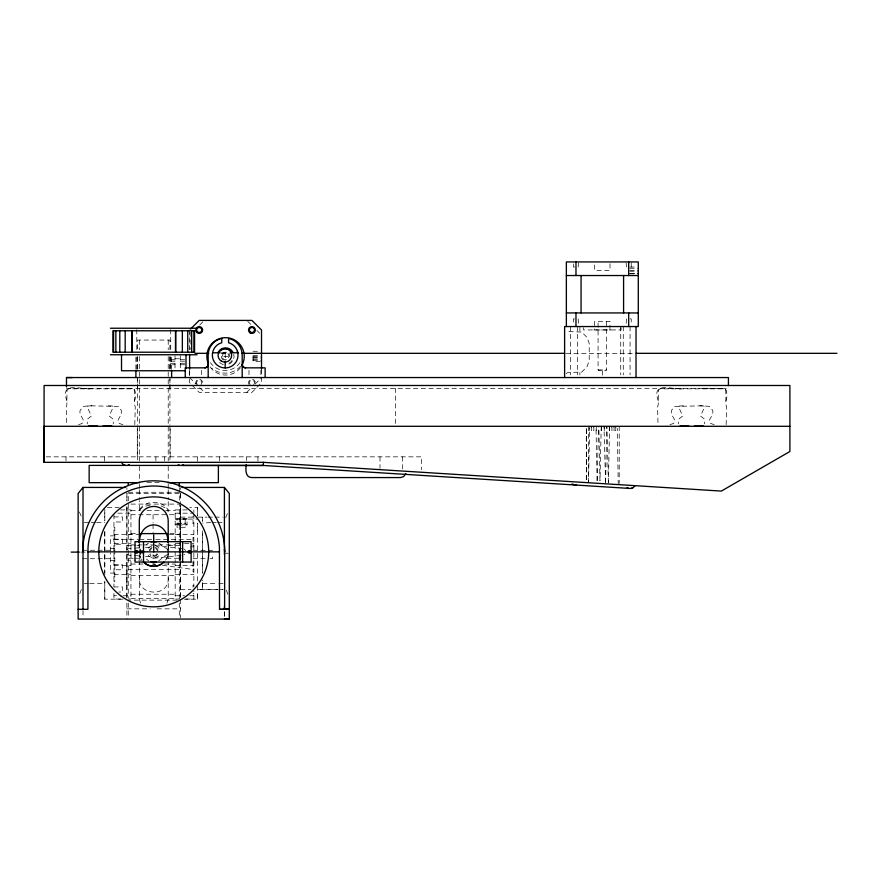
<?xml version="1.0" encoding="UTF-8"?>
<svg xmlns="http://www.w3.org/2000/svg" width="881" height="881" viewBox="0 0 881 881"><rect width="100%" height="100%" fill="white"/><g stroke="black" fill="none" stroke-linecap="round" stroke-linejoin="round"><path stroke-width="0.66" stroke-dasharray="4.41 3.3" d="M122.988 599.179L104.784 599.179L104.795 581.658M104.795 574.996L104.795 530.164M104.795 508.921L104.784 520.803L104.795 511.222M126.886 585.733L126.886 565.15M126.897 597.615L126.919 506.498M126.919 501.113L126.93 493.052L126.897 500.584M135.894 369.381L135.894 357.146M137.612 388.345L137.612 378.841M137.612 369.348L137.612 357.124M168.227 551.021L168.227 544.194M169.923 388.345L169.923 378.841M169.923 369.348L169.923 357.124M171.63 369.381L171.63 357.146M180.528 597.615L180.528 507.357M197.531 585.733L197.531 599.179L184.448 599.179M197.531 580.942L197.531 523.171L197.531 530.318M197.531 507.357L197.531 515.925L197.531 507.357L189.679 507.357M202.597 582.572L202.597 589.389L202.63 579.995M586.57 429.047L586.559 481.235L586.548 426.294M608.364 482.612L606.976 426.294M609.553 426.294L608.419 482.612M179.284 560.404L179.284 549.348M224.424 611.744L224.413 617.845L224.413 609.586M611.943 426.294L611.932 430.611L611.678 426.294M614.079 426.294L614.068 430.611L613.837 426.294M615.896 426.294L615.731 430.611L615.731 426.294M246.405 460.653L246.482 456.843M605.654 482.447L606.668 426.294M168.216 554.887L168.293 551.561M588.508 482.733L589.631 428.452M601.238 426.294L599.972 480.74L598.849 426.294M597.197 480.574L598.54 426.294M168.216 577.738C169.57 597.913 136.544 596.129 139.374 576.648M170.595 360.891L170.738 356.992M170.738 368.346L170.738 359.734L175.022 359.734M165.452 560.151L166.267 559.083A14.448 14.448 0 0 0 167.709 555.603L168.205 543.775M225.745 517.654L228.025 511.982M81.338 589.532L79.147 595.413M134.793 424.686L135.267 406.769L134.595 404.941L134.474 390.294L132.888 388.84L68.575 388.84L66.989 390.294L66.868 404.941L66.196 406.769L66.67 424.686M726.142 424.686L726.627 406.769L725.955 404.941L725.823 390.294L724.248 388.84L659.924 388.84L658.349 390.294L658.228 404.941L657.545 406.769L658.03 424.686M166.267 559.083L167.709 555.592M139.804 509.306C145.486 500.078 162.049 500.078 167.731 509.306M166.938 603.078L168.216 599.366L168.216 561.748M199.712 325.001L204.304 320.409M246.812 392.331L251.415 387.728M255.094 384.061L261.525 377.619M606.58 321.444L606.58 369.899L605.732 370.747L598.926 370.747L598.078 369.899L598.078 321.444M566.131 373.445L568.124 372.509L581.79 372.046L587.142 366.496L589.224 360.549L589.224 343.546L587.142 337.588L581.79 332.049L568.124 331.575L566.131 330.65M78.563 424.565C89.895 422.175 78.002 416.779 80.182 410.282L83.376 406.405L89.653 405.811L118.087 406.405L121.281 410.282C123.461 416.779 111.568 422.175 122.9 424.565M669.923 424.565C681.255 422.175 669.351 416.779 671.542 410.282L674.736 406.405L703.17 405.811L709.436 406.405L712.63 410.282C714.821 416.779 702.917 422.175 714.249 424.565M593.827 329.946L610.83 329.946M152.061 545.702L149.197 547.343A6.376 6.376 0 0 0 147.336 551.858M150.023 505.176C146.015 505.892 140.277 506.982 139.308 511.685L139.308 500.705M92.02 405.811L87.99 406.009L87.241 406.945L91.36 416.03L87.384 419.158L87.241 420.27A69.291 69.291 0 0 1 87.23 423.904M683.381 405.811L679.35 406.009L678.601 406.945L682.709 416.03L678.744 419.158L678.601 420.27A69.291 69.291 0 0 1 678.579 423.904M148.184 555.041A6.376 6.376 0 0 0 149.197 556.363L153.712 558.235L158.217 556.363A6.376 6.376 0 0 0 159.868 553.51M153.712 558.235L182.191 555.261M138.791 547.861L129.485 548.456A3.403 3.403 0 0 0 126.192 550.977M145.431 547.431L149.418 547.178M574.698 267.031L573.421 267.031L573.421 262.78M578.178 267.031L578.52 262.78M626.468 267.031L626.127 262.78M629.783 267.031L637.073 267.031M629.783 268.276L638.285 268.253M629.783 270.819L638.285 270.797M629.783 271.084L638.285 271.084M629.783 273.352L638.285 273.352M629.783 273.628L638.285 273.628M629.783 273.837L637.073 273.837M574.698 318.889L573.421 318.889L573.421 324.329M578.178 318.889L578.52 324.329M626.468 318.889L626.127 324.329M629.959 318.889L631.237 318.889L631.237 324.329M253.023 351.266L260.313 351.266M221.406 352.785L228.961 352.785M221.164 353.325L229.401 353.325M566.164 353.325L634.893 353.325M253.023 355.428L260.313 355.428M226.439 359.657A3.403 3.403 0 0 1 222.166 356.365L228.961 356.365M253.023 356.816L261.525 356.816M253.023 357.146L260.313 357.146M253.023 358.093L261.525 358.093M175.022 358.776L180.286 358.776M253.023 359.371L260.313 359.371M180.286 359.734L186.001 359.734M253.023 360.648L261.525 360.648M170.551 361.199L175.022 361.199M180.286 361.199L185.946 361.199M260.313 361.463L253.023 361.463L253.023 354.481M175.022 363.28L170.551 363.28L170.738 364.756L175.022 364.756M180.286 363.28L185.946 363.28M180.286 364.756L186.001 364.756M598.078 369.899L606.58 369.899M66.493 388.345L728.422 388.345M66.923 400.976C59.842 380.735 80.127 389.743 92.164 388.84M134.54 400.976C135.927 398.069 136.225 391.627 133.879 388.73A3.282 3.282 0 0 1 133.549 388.444L109.894 388.246L109.299 388.84M658.272 400.976C651.191 380.735 671.476 389.743 683.524 388.84M725.9 400.976C727.288 398.069 727.585 391.627 725.239 388.73A3.282 3.282 0 0 1 724.898 388.444L701.254 388.246L700.648 388.84M589.631 430.611L589.796 426.294M597.076 480.574L595.974 426.294M601.238 430.611L601.558 426.294M605.588 482.447L603.97 426.294M46.308 456.843L421.647 456.843L421.647 469.694M147.061 482.645L160.485 482.645M128.263 492.27L179.284 492.27M179.284 493.503L128.263 493.503L128.263 501.157M130.95 504.097L179.284 504.097L179.284 600.126L129.606 600.126M107.394 507.357L119.089 507.357M120.488 509.901L130.95 509.901L130.95 599.047L128.34 599.047M187.179 509.901L175.165 509.901L175.165 562.717M130.95 510.617L140.332 510.617M147.028 510.617L160.43 510.617M165.782 510.617L175.165 510.617M117.878 513.183L130.95 513.183M175.165 513.183L192.532 513.183M130.95 514.724L175.165 514.724M113.946 516.905L122.448 516.905L122.448 521.993L113.946 521.993M180.528 517.136L193.611 517.136M197.531 517.136L206.936 517.136M208.048 517.136L213.665 517.136M215.008 517.136L223.047 517.136M175.165 518.469L187.058 518.469L187.058 524.988L175.165 524.988M180.528 519.074L197.531 519.074M175.165 519.239L187.058 519.239M84.367 522.532L89.818 522.532M91.172 522.532L95.258 522.532M96.624 522.532L104.784 522.532M210.801 522.532L202.63 523.072M212.156 522.532L216.241 522.532M217.607 522.532L223.047 522.532M177.048 523.116L185.186 523.116M177.048 523.424L185.186 523.424M193.864 523.688L193.016 523.688L193.016 516.189M175.165 524.217L187.058 524.217M113.946 527.367L114.805 527.367L114.805 581.57L113.946 581.57M130.95 533.611L137.656 533.611M169.802 533.611L175.165 533.611M113.946 534.327L130.95 534.327M175.165 534.327L193.864 534.327M128.263 534.635L139.319 534.635M169.449 534.635L179.284 534.635M114.805 535.846L110.554 535.846L110.554 551.22M193.864 537.487L193.016 537.487L193.016 545.956L193.864 545.956M113.946 539.183L122.448 539.183L122.448 544.271L113.946 544.271M113.946 539.381L138.229 539.381M139.572 539.381L151.708 539.381M155.783 539.381L193.864 539.381M113.946 543.368L130.95 543.368M175.165 543.368L183.182 543.368M184.514 543.368L193.864 543.368M130.95 544.91L141.676 544.91M143.008 544.91L175.165 544.91M126.897 545.482L135.586 545.482M136.819 545.482L139.297 545.482M168.205 545.482L180.528 545.482M190.461 546.848L193.864 546.848M110.554 548.544L114.805 548.544M82.495 550.24L114.805 550.24M193.06 550.24L212.563 550.625M80.744 552.112L86.173 552.112M225.635 553.268L228.069 553.268M133.262 558.235L126.897 558.235L126.897 560.151L135.74 560.151M134.529 558.235L140.883 558.235L142.061 560.151L137.007 560.151M166.619 558.235L180.528 558.235L180.528 560.151L180.528 505.265M82.495 558.708L114.805 558.708M193.06 558.708L208.665 558.708M209.964 558.708L212.563 558.708L212.563 553.731M110.554 560.404L114.805 560.404M190.461 562.1L193.864 562.1M193.864 562.981L193.016 562.981L193.016 571.45L193.864 571.45M130.95 564.038L143.008 564.038M152.391 564.038L155.067 564.038M164.45 564.038L175.165 564.038L175.165 599.047L179.173 599.047M113.946 564.677L122.448 564.677L122.448 569.765L113.946 569.765M113.946 565.58L130.95 565.58M175.165 565.58L193.864 565.58M128.263 569.589L179.284 569.589M114.805 573.102L110.554 573.102L110.554 552.839M113.946 574.621L130.95 574.621M175.165 574.621L193.864 574.621M130.95 575.337L175.165 575.337M84.367 583.453L88.452 583.453M89.818 583.453L104.784 583.453L104.784 581.086M202.63 583.453L217.607 583.453M218.962 583.453L223.047 583.453M193.864 585.259L193.016 585.259L193.016 587.054M113.946 586.955L122.448 586.955L122.448 592.032L118.814 592.032M180.528 589.4L190.99 589.4M193.864 593.728L193.016 593.486M130.95 594.223L175.165 594.223M113.946 595.754L116.567 595.754M123.109 595.754L130.95 595.754M175.165 595.754L184.514 595.754M189.856 595.754L193.864 595.754M130.95 598.331L175.165 598.331M120.488 599.047L113.946 599.047L113.946 592.263M185.847 599.047L193.864 599.047L193.864 590.909M126.897 608.837L150.277 608.837M157.148 608.837L180.528 608.837M138.791 555.856L129.485 555.261A3.403 3.403 0 0 1 127.073 554.259M145.431 556.274L149.418 556.528M155.067 545.625L182.191 548.456M153.063 564.038L155.783 564.402M162.578 565.327L193.864 569.567M699.855 405.811L703.897 406.009L704.635 406.945L700.527 416.03L704.503 419.158L704.635 420.27A69.291 69.291 0 0 0 704.657 423.904M108.506 405.811L112.537 406.009L113.286 406.945L109.167 416.03L113.142 419.158L113.286 420.27A69.291 69.291 0 0 0 113.297 423.904M160.992 505.848L166.278 508.315L168.216 511.685L168.216 500.705M247.737 321.323L251.415 325.001M256.933 330.518L259.686 333.271M189.602 377.619L196.034 384.061M199.712 387.728L204.304 392.331M79.4 511.982L81.338 516.431M140.608 603.078L139.396 599.366L139.374 561.682M227.772 594.268L225.745 588.321M140.883 558.235L139.793 555.592A14.448 14.448 0 0 0 141.235 559.083M618.22 484.605L617.339 428.452M179.272 552.112L179.284 554.887M139.341 544.084L139.352 546.782M596.261 426.294L596.261 430.611M593.849 426.294L593.849 430.611L593.585 426.294M591.68 426.294L591.68 430.611L591.448 426.294M588.464 426.294L588.508 481.389M197.531 599.179L197.531 593.034M180.495 493.834L180.495 504.218M180.495 505.529L180.528 560.151M126.897 507.357L126.897 508.921M104.784 599.179L104.784 585.733M631.237 262.78L631.237 267.031M630.069 326.543L630.069 374.865M623.274 326.543L623.274 374.865M621.028 327.677L621.028 329.946L583.618 329.946L583.618 327.677M620.731 326.543L620.731 374.865M619.211 426.294L619.211 483.306M609.982 263.705L609.982 270.434L594.675 270.434L594.675 263.705M609.982 329.516L609.982 321.444L594.675 321.444L594.675 329.516M609.267 426.294L609.267 430.611M604.289 426.294L604.289 430.611M602.329 370.747L602.329 375.68M586.306 429.036L586.306 481.224M579.896 326.543L579.896 331.641M579.896 372.454L579.896 374.998M577.363 326.543L577.363 374.865M570.558 326.543L570.558 374.865M402.452 456.843L402.452 469.76M395.371 388.213L395.371 424.939M379.997 456.843L379.997 468.373M261.525 369.392L261.525 382.717L251.922 392.331L199.205 392.331L189.602 382.717L189.602 369.392M260.886 370.284L260.886 375.13M257.935 456.843L257.935 462.327M248.982 370.284L248.982 375.13M225.558 356.365L225.558 357.554M225.184 352.785L225.184 359.657M219.545 456.843L219.545 460.961M201.375 370.284L201.375 375.13M197.608 456.843L197.608 462.327M193.864 509.901L193.864 512.61M193.864 514.526L193.864 586.834M190.142 332.126L190.142 349.537M189.602 330.012L189.602 350.286M189.481 370.284L189.481 375.13M185.186 519.261L185.186 527.279L177.048 527.279L177.048 519.261M180.528 487.656L180.528 489.495M180.528 493.118L180.528 500.584M180.528 561.516L180.528 597.968M180.528 599.333L180.528 617.779M180.286 355.737L180.286 369.414M179.284 488.074L179.284 501.157M179.284 603.078L179.284 617.889M175.022 355.737L175.022 370.747M170.738 329.604L170.738 350.142M170.187 428.959L170.187 459.662M169.923 349.603L169.923 340.066L137.612 340.066L137.612 349.603M169.923 356.409L169.923 368.665M169.923 378.202L169.923 424.521M169.923 425.875L169.923 459.937M168.348 543.83L168.348 549.348M168.216 340.066L168.216 349.669M168.216 356.541L168.216 386.748M168.216 388.114L168.216 460.884M168.216 466.379L168.216 482.854M168.216 484.231L168.216 488.349M168.216 489.715L168.216 499.329M168.216 553.753L168.216 560.415M164.703 456.843L164.703 460.961M155.882 456.843L155.882 460.961M153.063 514.724L153.063 522.951M153.063 524.316L153.063 532.531M153.063 554.446L153.063 559.931M139.308 340.066L139.308 349.669M139.308 356.541L139.308 386.748M139.308 388.114L139.308 460.884M139.308 466.379L139.308 482.854M139.308 484.231L139.308 488.349M139.308 489.715L139.308 499.329M139.297 543.775L139.297 547.817M139.374 554.887L139.374 560.404M139.209 543.83L139.209 549.348M137.612 356.409L137.612 368.665M137.612 378.202L137.612 424.521M137.612 425.875L137.612 459.937M137.282 428.959L137.282 459.662M136.797 329.604L136.797 350.175M136.797 357.036L136.797 369.37M128.263 504.097L128.263 598.023M128.263 603.078L128.263 617.889M126.897 487.656L126.897 489.495M126.897 506.586L126.897 553.136M126.897 554.402L126.897 599.333M126.897 603.111L126.897 619.057M113.946 514.526L113.946 586.834M104.784 531.232L104.784 550.449M104.784 554.27L104.784 572.903M104.376 456.843L104.376 462.327M83.012 610.588L83.012 618.022M65.987 456.843L65.987 460.961M222.166 356.365A3.403 3.403 0 0 1 226.439 353.083A3.403 3.403 0 0 1 228.509 358.071M250.116 384.523A2.555 2.555 0 0 1 250.116 380.922A2.555 2.555 0 0 1 253.717 380.922A2.555 2.555 0 0 1 253.717 384.523M248.971 384.424A3.403 3.403 0 0 1 251.922 379.326A3.403 3.403 0 0 1 254.862 384.424M197.41 384.523A2.555 2.555 0 0 1 197.41 380.922A2.555 2.555 0 0 1 201.011 380.922A2.555 2.555 0 0 1 201.011 384.523M196.265 384.424A3.403 3.403 0 0 1 199.205 379.326A3.403 3.403 0 0 1 202.156 384.424M240.403 367.751A18.699 18.699 0 0 1 210.008 366.749M233.773 354.162A8.502 8.502 0 0 1 225.558 364.866M223.367 364.58A8.502 8.502 0 0 1 219.556 362.377M223.433 360.054A4.251 4.251 0 0 1 223.433 352.686A4.251 4.251 0 0 1 229.809 356.365M232.188 360.197A7.654 7.654 0 0 1 225.558 364.018M240.535 366.298A20.637 20.637 0 0 1 211.726 368.159M239.984 362.609A17.917 17.917 0 0 1 210.383 362.609M158.811 560.69A10.198 10.198 0 0 0 162.544 556.957L162.952 555.977L163.91 556.109A4.251 4.251 0 0 0 167.588 553.984M148.614 560.69A10.198 10.198 0 0 1 146.499 559.072M146.499 544.645A10.198 10.198 0 0 1 148.614 543.026M158.811 543.026A10.198 10.198 0 0 1 162.544 546.76L162.952 547.729L163.91 547.608A4.251 4.251 0 0 1 168.018 550.757M157.027 553.775A3.821 3.821 0 0 1 150.398 553.775M150.012 550.867A3.821 3.821 0 0 1 151.796 548.544M155.629 548.544A3.821 3.821 0 0 1 157.402 550.867M155.364 545.702A6.376 6.376 0 0 1 159.868 550.207M157.765 554.193A4.68 4.68 0 0 1 149.66 554.193M149.197 550.647A4.68 4.68 0 0 1 152.501 547.343M154.924 547.343A4.68 4.68 0 0 1 158.228 550.647M184.592 554.259A3.403 3.403 0 0 1 183.887 554.799M183.887 548.907A3.403 3.403 0 0 1 185.473 550.977M202.597 530.769L202.597 573.035L202.597 530.769M202.597 517.136L202.597 521.222L202.597 517.136M217.695 589.4L197.531 589.4L217.695 589.4M223.069 589.4L219.039 589.4L223.047 589.4"/><path stroke-width="1.32" d="M44.05 462.327L44.083 385.493L789.894 385.493L789.894 451.501L721.352 491.08L263.419 462.327L44.05 462.327L44.083 426.294L789.894 426.294M66.493 386.99L66.493 377.542L728.422 377.553L728.422 385.647M135.894 377.542L135.894 370.747M168.227 538.731L168.227 542.828L168.205 520.88A14.448 14.448 0 0 0 153.757 506.432A14.448 14.448 0 0 0 139.297 520.88L139.297 542.751L139.33 540.042M171.63 377.542L171.63 370.747M218.378 465.399L218.378 482.656L167.919 482.656M224.413 554.645L224.413 487.424L181.904 487.424M246.328 464.463C245.524 468.846 245.127 477.469 251.669 477.568L400.536 477.568L403.685 476.566L405.811 473.526M78.134 609.311L87.913 609.311L88.001 547.718A65.844 65.844 0 0 1 153.712 486.015A65.844 65.844 0 0 1 219.424 547.718L219.512 609.311L229.291 609.311L224.424 609.311L224.413 606.535M263.419 462.327L263.32 465.465L630.411 488.47M263.331 464.981L263.32 465.3M139.352 542.465C139.903 519.052 167.643 519.063 168.194 542.465M208.081 365.285L206.969 367.058L205.196 367.829L185.23 367.862L185.23 377.553M635.08 485.662L633.131 487.711L630.796 488.481L632.062 488.206M125.52 487.424L83.012 487.424L78.134 493.492L78.134 619.068L229.291 619.068L229.291 493.492L224.413 487.424M190.56 329.054L199.205 320.409L251.922 320.409L261.525 330.012L261.525 369.205M162.974 562.838C157.941 567.364 149.561 567.364 144.528 562.838M183.457 464.959L182.015 465.421M129.188 464.672L128.075 465.19M111.975 426.052L102.934 426.085M703.335 426.052L694.283 426.085M575.678 485.068L576.615 484.935M97.593 426.085L88.552 426.052M688.953 426.085L679.901 426.052M566.362 275.533L638.285 275.533M566.362 312.942L638.285 312.942M110.411 328.239L197.124 328.239M212.585 352.785L220.14 352.785M230.216 352.785L237.782 352.785M195.042 353.325L208.786 353.325M241.779 353.325L564.787 353.325M636.269 353.325L836.95 353.325M110.411 354.757L197.124 354.757M242.286 365.285L243.398 367.058L245.16 367.829L265.137 367.862L265.137 377.553M185.495 370.747L121.523 370.747L121.523 354.757M181.629 465.432L263.32 465.465L89.157 465.399L89.157 482.656L139.616 482.656M140.332 533.611L167.126 533.611M140.112 551.021L143.504 551.021M83.012 551.858L82.891 546.352A71.031 71.031 0 0 1 154.759 480.828A71.031 71.031 0 0 1 224.666 548.445L224.688 551.858L224.413 549.138M87.913 551.858L219.512 551.858M71.24 552.112L79.378 552.112M140.112 552.717L143.504 552.717M219.512 609.311L229.291 609.311M224.413 619.068L229.291 619.057M224.688 551.858L224.6 609.322M66.493 377.564L72.253 377.586M125.443 465.421L123.175 464.496L121.347 462.327M574.335 484.935L572.11 483.867M179.383 465.19L178.281 464.672M628.186 488.096L627.107 487.501M237.374 351.09L237.87 353.138M168.271 538.577L168.326 542.509M636.027 326.543L636.027 377.553M628.682 261.932L628.682 275.533M628.682 312.942L628.682 326.543M623.583 275.533L623.583 312.942M581.075 275.533L581.075 312.942M575.976 261.932L575.976 275.533M575.976 312.942L575.976 326.543M566.362 326.543L566.362 261.932L638.285 261.932L638.285 326.543L564.611 326.543L564.611 377.553M242.187 377.553L242.187 355.098A17.003 17.003 0 0 0 228.586 338.447L228.586 342.72A12.841 12.841 0 0 1 226.241 367.895L224.137 367.895A12.841 12.841 0 0 1 212.497 353.16L212.982 351.112A12.841 12.841 0 0 1 221.759 342.731L221.781 338.447A17.003 17.003 0 0 0 208.18 355.098L208.18 377.553M225.184 361.023L225.184 367.895M193.963 330.782L193.963 352.213M191.673 330.782L191.673 352.213M189.602 354.316L189.602 369.205M187.741 330.782L187.741 352.213M186.001 354.757L186.001 368.423M182.62 541.661L182.62 562.056M182.356 330.782L182.356 352.213M179.284 482.645L179.284 486.775M175.748 330.782L175.748 352.213M175.484 330.782L175.484 352.213M153.712 534.888L153.712 551.858M143.504 541.661L143.504 562.056A14.448 14.448 0 0 0 163.976 562.078M140.112 549.315L140.112 554.424M132.051 330.782L132.051 352.213M131.776 330.782L131.776 352.213M128.263 482.645L128.263 485.398M125.179 330.782L125.179 352.213M119.794 330.782L119.794 352.213M115.863 330.782L115.863 352.213M113.561 330.782L113.561 352.213M83.012 487.424L83.012 609.311M208.279 363.523A18.699 18.699 0 0 1 226.791 337.709A18.699 18.699 0 0 1 241.757 365.714M218.202 352.114A8.502 8.502 0 0 1 232.925 352.114M220.151 350.957A7.654 7.654 0 0 1 232.188 352.543M208.18 364.459A3.403 3.403 0 0 1 204.777 367.862M245.59 367.862A3.403 3.403 0 0 1 242.187 364.459M156.355 561.715A10.198 10.198 0 0 1 151.069 561.715M151.069 542.002A10.198 10.198 0 0 1 156.355 542.002M194.569 330.782L194.569 352.213L112.955 352.213L112.955 330.782L194.569 330.782M135.806 550.955L135.002 551.01L135.002 541.661L191.122 541.661L191.122 551.01L190.318 550.955A1.277 1.277 0 0 0 188.512 550.955A1.277 1.277 0 0 0 188.512 552.761A1.277 1.277 0 0 0 190.318 552.761L191.122 552.706L191.122 562.056L135.002 562.056L135.002 552.706L135.806 552.761A1.277 1.277 0 0 0 137.612 552.761A1.277 1.277 0 0 0 137.612 550.955A1.277 1.277 0 0 0 135.806 550.955M197.939 332.225A2.555 2.555 0 0 0 201.76 330.012A2.555 2.555 0 0 0 197.939 327.809A2.555 2.555 0 0 0 197.939 332.225M250.645 332.225A2.555 2.555 0 0 0 254.466 330.012A2.555 2.555 0 0 0 250.645 327.809A2.555 2.555 0 0 0 250.645 332.225M250.215 332.963A3.403 3.403 0 0 0 255.314 330.012A3.403 3.403 0 0 0 250.215 327.071A3.403 3.403 0 0 0 250.215 332.963M196.804 332.423A3.403 3.403 0 0 0 202.498 330.893A3.403 3.403 0 0 0 198.324 326.73A3.403 3.403 0 0 0 196.804 332.423M221.461 361.21A6.806 6.806 0 0 0 231.659 355.318A6.806 6.806 0 0 0 221.461 349.427A6.806 6.806 0 0 0 221.461 361.21M120.521 595.633A54.963 54.963 0 0 0 208.279 558.741A54.963 54.963 0 0 0 132.458 501.19A54.963 54.963 0 0 0 120.521 595.633"/></g></svg>
